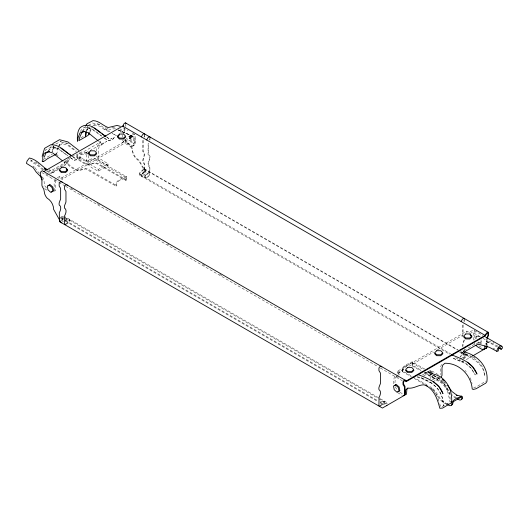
<?xml version="1.0" encoding="UTF-8"?>
<svg xmlns="http://www.w3.org/2000/svg" width="529" height="529" viewBox="0 0 529 529"><rect width="100%" height="100%" fill="white"/><g stroke="black" fill="none" stroke-linecap="round" stroke-linejoin="round"><path stroke-width="0.4" stroke-dasharray="2.65 1.98" d="M144.761 134.492L144.721 136.694L143.855 139.015M150.064 138.3L149.932 140.132M464.528 319.113L464.488 321.308L463.622 323.629M54.308 191.035C55.042 187.107 52.523 182.32 55.724 179.146M66.396 160.247C66.482 166.258 73.372 168.811 78.054 170.761L85.724 168.91L116.115 186.182L116.856 185.752C115.309 180.455 122.463 180.052 125.241 177.479L125.981 177.909L125.981 180.488L126.729 180.058L126.53 176.732L96.873 159.606C93.23 157.12 89.461 159.97 85.784 160.545L86.558 160.399L81.426 158.323L81.922 158.627L76.917 153.794M486.396 345.06L486.528 343.414L488.664 341.317L494.04 342.924M393.444 383.723L394.198 377.17L395.547 375.484M394.938 382.864L395.335 378.01L396.452 376.079M473.501 332.886L473.204 340.907M124.619 129.506L124.546 133.956M125.399 126.206L125.479 124.004M142.817 140.403L142.718 151.406C147.102 155.149 139.729 160.413 144.205 164.122L144.04 172.328L140.668 174.464L139.821 174.319L139.98 173.069L144.166 169.181L144.02 168.639L139.484 173.043L139.504 175.139L449.974 354.384M143.352 140.317L143.273 151.254L144.615 153.165A4.992 2.883 -60 0 1 144.615 155.91A6.209 3.584 -60 0 0 144.615 163.415L144.437 172.56L140.668 175.112L139.504 175.139M144.133 137.018L144.205 135.431M148.133 143.471L148.034 154.475C152.418 158.217 145.045 163.481 149.522 167.19L149.357 175.397L145.984 177.539L145.138 177.387L145.296 176.144L149.482 172.249L149.337 171.713L144.801 176.111L144.827 178.207L145.984 178.18L149.753 175.628L149.932 166.483A6.209 3.584 -60 0 1 149.932 158.978A4.992 2.883 -60 0 0 149.932 156.234L148.589 154.329L148.669 143.385M149.449 140.086L149.522 138.499M380.199 402.919L382.903 404.487L383.935 402.007L383.254 401.531L380.265 402.331M462.584 325.018L462.485 336.021L463.893 338.381M463.113 324.932L463.04 334.249M463.973 340.114L462.485 344.472L462.63 346.832M486.627 338.897L486.528 345.364M56.173 154.27L56.782 153.602L58.481 147.36M129.843 136.151L129.129 139.074L131.278 142.698L134.141 143.392L134.796 142.817L135.477 140.006L133.42 136.535L130.676 135.867L129.843 136.151L132.706 136.846L134.849 140.463L134.141 143.392M130.676 135.867L129.995 138.677L132.052 142.149L134.796 142.817M475.359 338.97L476.067 336.041L476.9 335.756L479.644 336.424M476.219 338.567L476.9 335.756M477.502 342.587L480.365 343.281L481.079 340.359M480.365 343.281L481.02 342.706L481.707 339.896L480.471 337.813M80.375 131.628C84.931 120.916 96.734 132.475 102.13 136.31M53.713 145.561L52.067 151.803L53.694 147.161L52.219 149.416L56.193 147.644L53.475 147.697L58.514 149.046L67.897 155.916M125.889 126.246L125.988 125.882M96.695 151.268L96.695 148.146L97.62 145.548L99.717 143.743L100.074 142.539L98.619 141.25M86.062 131.734L87.966 125.988M79.628 152.193L81.995 152.98L86.174 152.16L87.014 153.734C85.109 164.036 89.474 167.104 98.381 171.112L108.061 165.524L108.061 163.805L98.539 157.9L98.182 149.006L99.346 146.579L101.356 144.972L102.011 143.022L99.862 141.045M89.91 132.362L92.641 126.219M45.19 150.917L45.547 149.972L52.199 146.685L57.668 148.146L68.552 156.273M124.613 128.236L123.991 130.081L123.991 133.07M58.785 146.606L59.691 144.357L63.91 142.374L68.777 143.676M47.412 170.821L50.083 171.707L52.497 171.145L63.811 164.605L65.781 160.479L64.512 162.972L53.191 169.505L50.096 170.232L48.648 169.875M56.907 149.905L57.78 147.803M86.716 131.027L88.198 127.588L86.935 129.856L90.069 128.044L87.345 128.091L92.423 129.453L101.594 136.171M441.655 364.408L440.492 366.835L440.492 374.644M99.717 143.743L100.596 141.964L84.534 151.241L81.757 151.631M65.682 219.813L66.099 218.503L65.417 218.027M63.394 166.476L67.203 163.54L69.345 159.467L65.728 164.268L60.379 167.521M89.712 131.278L92.059 126.9M56.246 180.521L55.499 181.811L55.796 190.176L54.705 191.194M461.797 353.722L459.655 352.102C471.075 355.614 484.862 362.405 484.617 376.311C484.042 363.463 471.967 358.04 461.797 353.722L462.478 352.559M48.099 151.486L51.22 146.282M82.326 131.397L85.592 126.061M67.408 159.454C66.37 165.471 74.298 168.467 78.801 170.331L85.301 168.427L88.012 169.101L116.856 185.752M58.653 145.706L59.691 144.357M65.735 221.248L66.667 218.371L66.363 217.479L65.563 217.32M48.622 150.871L51.234 147.789L54.725 146.03M463.411 358.007L464.528 356.07L464.528 351.58M82.445 131.509L85.605 128.216L88.065 126.795M42.783 170.014L38.128 165.914L30.821 161.424L32.223 160.036M485.04 344.273L488.664 341.317M122.523 140.139L125.102 143.346L129.757 146.03L132.329 146.579L133.963 145.045L133.665 136.68L118.43 130.061M132.329 146.579L135.45 144.186L135.556 141.137L134.802 134.518L132.091 132.951M121.842 143.081L129.314 136.184L132.548 134.32L134.802 134.518M407.158 365.599L399.686 372.489L396.452 374.36M460.051 356.566L463.788 353.26L463.933 353.795L460.197 357.108M463.437 358.523L467.173 355.21L460.924 351.606M463.583 359.065L467.319 355.752L467.173 355.21M101.356 144.972L106.673 141.395L91.12 149.925M59.711 167.924L51.253 173.076L49.666 173.168L53.522 172.361L59.162 168.996M464.197 350.39L475.478 343.665L479.334 342.858L481.529 343.87M88.528 125.327L92.568 122.993L99.161 124.546L109.787 131.661M92.978 125.552L96.43 123.555L100.636 124.679M93.997 125.783L95.293 125.036L99.994 126.292L103.869 129.063L109.463 132.032M43.239 159.434L52.252 154.23M80.877 137.811L84.362 135.801M67.996 158.945L76.064 154.455L81.116 159.341L86.624 161.57L86.029 161.55C89.573 160.975 93.183 158.343 96.695 160.684L125.75 177.46M57.264 177.784L59.85 176.289L62.085 177.579L131.549 137.474L131.549 139.193L62.085 179.298L59.85 178.008L58.56 178.756M131.549 137.474L129.314 136.184L129.314 137.904L132.548 136.039M88.508 155.374L88.859 163.487L98.381 169.392L108.061 163.805M61.463 220.196L63.249 219.165M61.463 220.844L63.249 219.813M62.197 221.995L63.394 221.314M65.589 223.952L68.565 222.233L69.484 220.461L68.803 219.985L65.814 220.785M66.185 224.256L69.206 222.339L70.053 220.322L69.755 219.436L68.949 219.277L65.212 220.276M397.451 371.206L399.686 372.489L399.686 374.208L397.451 372.925L397.451 371.206L466.915 331.101L469.15 332.391L472.384 330.519L474.163 330.446L482.984 335.545M397.451 372.925L404.54 368.832M408.791 366.372L433.601 352.049M437.146 350.006L462.663 335.274M424.741 369.077L412.144 361.81C408.388 364.091 400.784 365.552 402.271 371.57L403.019 371.14L412.164 376.423M403.019 371.14C401.471 365.843 408.626 365.44 411.397 362.868L412.144 363.297L412.144 365.876L412.885 365.446L422.03 370.723M397.1 375.702L399.686 374.208M422.321 375.021L427.161 372.231M427.855 371.827L430.619 370.234L439.381 375.292M423.709 375.94L427.855 373.547M380.034 405.498L383.016 403.779L387.592 402.939L65.153 216.778M461.03 358.735L463.807 356.943L463.973 353.332M380.034 406.146L383.657 403.885L384.504 401.868L384.199 400.982L383.399 400.823L380.411 401.623M460.435 359.727L459.271 359.753L462.663 361.71L463.821 361.036L463.318 361.155M466.241 359.641L471.716 356.48M432.537 379.71L437.377 376.919M432.861 381.872L439.778 377.885M442.145 406.741L448.837 402.88M88.25 151.492L85.374 153.06L86.789 152.868L79.39 153.741L81.724 154.686L84.977 154.408L87.345 153.509M55.882 144L60.293 141.666L61.252 141.924M59.341 145.396L62.772 143.855L67.441 145.105L75.786 151.373M473.481 388.041L477.409 386.276L486.144 380.959M53.522 172.361L51.253 173.076L46.301 171.257M63.632 216.209L59.896 217.207L64.908 220.097M60.498 217.717L63.487 216.916M64.816 217.525L61.827 218.325L61.681 219.026L64.67 218.226M382.903 404.487L386.639 403.482L387.321 403.964M111.903 127.542L116.347 127.284M115.461 128.805L111.645 128.964L108.842 130.121L103.869 129.063M429.7 380.88L430.461 380.906M431.479 382.672L429.7 382.599L420.939 377.541M50.096 170.232L50.586 170.272L49.012 169.908M133.817 145.72L131.245 145.171L126.596 142.486L124.533 139.921M476.067 336.041L478.93 336.735M478.276 342.038L481.02 342.706M60.293 141.666L66.601 143.359L76.493 151.221M118.139 129.843L133.665 136.68L118.37 130.061M105.562 127.601L108.2 128.626M497.941 346.217L492.823 343.579L485.853 341.423L492.043 344.121L497.32 347.123M55.677 153.165L56.782 153.602M417.15 376.694C431.413 380.146 443.679 390.237 443.434 405.994L442.879 400.936L442.938 401.392C441.239 387.836 430.765 381.072 418.426 377.594L416.991 376.886M78.894 153.509L81.724 154.686M472.747 356.943L475.545 358.12M440.28 378.486L428.926 373.481M119.885 128.884L121.3 129.526L123.614 133.89M465.348 353.623L470.598 356.01M456.606 397.801L452.136 394.865M455.859 398.231L452.586 396.188M447.481 403.858C438.759 401.2 437.622 390.243 429.753 386.573M446.734 404.288L444.499 403.224L440.333 400.096L435.321 393.04M425.151 372.085C439.288 376.774 451.052 385.72 450.126 402.133L447.263 389.787L444.241 384.305L439.533 380.133L426.989 374.267L424.661 372.495M112.26 133.52L116.459 135.741L112.452 133.295M123.264 127.859L128.018 130.603M480.286 336.801L472.384 332.238L469.15 334.11L469.15 332.391M483.003 338.368L485.04 339.545L487.13 342.197M129.314 137.904L131.549 139.193M493.068 348.102L494.985 349.206M478.897 345.887L483.552 348.571M144.02 168.639L458.061 349.953M144.166 169.181L457.492 350.079M460.356 351.732L467.319 355.752M140.165 174.583L450.629 353.828M455.694 357.69L458.557 359.336M108.061 165.524L99.3 160.466L97.521 158.488L96.695 155.956M96.873 159.606L97.455 159.95M126.53 176.732L125.981 176.422C122.232 178.703 114.628 180.164 116.115 186.182M126.729 180.058L97.885 163.401L95.174 162.727L88.667 164.631C83.886 162.694 77.333 160.128 76.89 154.19M125.981 180.488L97.138 163.831L94.427 163.157L87.926 165.061C83.013 163.15 76.573 160.426 76.064 154.455M438.415 376.972L439.837 377.792M411.906 362.848L423.954 369.797M433.165 375.114L443.09 381.224M424.847 372.35L443.276 383.261L450.49 393.325M412.144 365.876L421.289 371.153M424.099 372.78L442.535 383.69L450.199 394.396M412.865 376.827L426.936 384.947M402.271 371.57L411.417 376.853M414.233 378.473L424.079 384.16M35.423 161.881L37.347 162.992M45.699 173.757L49.944 176.21M70.899 188.304L73.048 189.547M80.203 193.674L82.345 194.917M97.369 203.586L99.518 204.829M133.136 224.236L134.571 225.063M150.309 234.149L151.737 234.975M167.475 244.061L168.903 244.887M202.528 264.302L204.677 265.538M219.694 274.214L221.843 275.45M396.221 376.126L398.344 377.349M41.87 172.606L58.137 181.996M58.845 182.406L64.902 185.897M65.616 186.314L378.228 366.795M380.364 368.032L402.291 380.688M399.904 392.26L403.23 394.178M46.777 190.103L45.448 189.336L43.385 186.77M397.755 392.736L402.404 395.421M65.371 217.796L377.984 398.284M378.698 398.694L387.096 403.541M65.622 220.514L378.235 400.995M380.344 402.212L383.049 403.779M60.471 218.325L64.763 220.805M65.477 221.221L378.09 401.703M37.916 163.395L39.067 164.202M32.957 166.093L34.603 167.25M106.56 136.859L108.498 138.261L112.082 138.294L110.951 138.975L109.159 139.041L105.912 136.687M72.625 156.432L74.563 157.834L78.252 157.933L77.016 158.548L75.224 158.614L72.625 156.729M104.22 138.095L107.976 140.648L112.227 140.02L114.872 136.661L112.518 139.517L107.976 140.648L104.729 138.241M70.383 157.741L74.047 160.227L78.292 159.593L80.957 156.234L78.603 159.097L74.047 160.227L69.167 156.749M55.988 154.058L58.957 156.247M431.631 388.61L432.662 389.39M43.676 169.597L37.883 164.559L30.186 159.798L30.821 161.424M64.478 161.16L67.203 163.54M465.064 370.512L466.228 371.543M444.049 381.502L445.887 383.135M430.765 387.783L432.53 389.344M63.652 161.887L64.796 162.906M39.688 173.36L36.957 170.834L35.152 167.633M86.174 152.16L88.039 154.104M443.56 381.74L446.661 385.978M433.053 389.82L433.833 390.68M46.426 187.835L44.363 185.262L43.96 179.88L42.214 176.137M433.707 390.389L436.941 395.752L439.288 402.344M125.201 139.431L126.405 141.521L130.068 144.761A9.8 8.001 60 0 1 132.448 148.887A11.34 9.258 60 0 0 138.948 160.142L146.136 172.249L146.599 173.803L146.136 174.828L143.154 176.547L141.435 176.25L141.408 174.153L145.951 169.756L146.097 170.292L141.904 174.186L142.089 175.701L145.574 173.862L145.574 172.573L138.948 161.087L135.285 157.84L133.017 154.256L131.681 148.682L130.213 145.964L126.405 142.46L124.639 139.749M474.163 330.446L474.989 332.027L474.692 340.048M474.182 342.957L474.837 344.326M395.368 386.719L396.671 389.45M120.149 130.623L121.796 134.062M462.333 360.844L462.663 361.71M470.347 377.799L472.093 383.538M439.738 403.812L440.855 407.482M412.686 362.12L412.885 365.446M122.126 134.75L122.298 137.057M487.083 339.182L487.083 346.535M466.915 331.101L466.915 332.82M464.528 348.591L464.528 350.833M463.973 320.045L463.973 321.268M432.305 374.843L432.305 379.531M430.818 372.423L430.818 378.671M430.619 370.234L430.619 371.953M98.381 169.392L98.381 171.112M62.085 177.579L62.085 179.298M59.85 176.289L59.85 178.008M464.528 339.797A4.992 2.883 -60 0 1 464.383 340.524A6.209 3.584 -60 0 0 463.04 346.125M460.151 360.804L452.368 358.021L466.102 363.82L471.147 368.29L475.306 374.968L470.955 367.939L465.487 363.086L460.151 360.804"/><path stroke-width="0.79" d="M403.693 395.302L404.983 395.189L405.386 390.263L407.7 388.061C413.592 389.106 418.432 384.669 424.093 384.834C433.965 388.312 437.476 399.091 439.83 408.309L442.667 408.071L451.581 402.688C452.586 392.736 448.691 382.328 440.168 376.708C436.385 374.221 431.228 374.248 427.829 371.358L428.563 372.773M484.908 345.92L484.637 349.2L482.058 349.431L477.409 346.746L475.869 345.292M486.33 345.88L486.131 348.34L484.842 348.459M86.062 131.734L85.566 136.819L86.121 132.402M42.135 156.32L44.568 148.332L50.791 144.741C59.427 144.245 65.193 151.889 71.977 155.962M464.528 352.545L465.189 351.415L476.503 344.882L478.917 344.313L489.358 347.282L496.777 351.276L497.412 348.915L499.621 345.953L501.915 346.316L502.55 347.943L501.148 349.338L498.596 347.864M44.383 157.126L45.699 153.179L49.534 151.492M89.17 134.505L89.665 133.077M89.189 132.627L88.145 135.331L78.874 140.681L79.813 136.991L81.737 132.858L84.157 131.463M486.892 338.223L488.016 335.148L487.837 332.933A1.785 1.032 -60 0 0 486.68 333.561L485.159 336.041L406.378 381.521L405.829 381.647L404.864 380.794A1.785 1.032 -60 0 0 403.706 381.508L403.521 383.928L405.009 386.454L405.009 393.92A3.161 1.825 60 0 1 404.361 395.368L382.401 408.044L59.479 221.605L59.301 212.671A6.209 3.584 -60 0 0 59.301 205.166A4.992 2.883 -60 0 1 59.301 202.415L60.643 198.964L60.643 188.39L59.195 186.069L59.155 183.92A1.58 0.913 -60 0 1 60.273 181.989L61.291 181.586L62.567 182.379M487.414 338.163L488.531 335.194L488.578 332.992A1.58 0.913 -60 0 0 487.46 332.344L486.435 333.125L485.159 335.393L406.378 380.88L405.102 380.086L404.083 380.483A1.58 0.913 -60 0 0 402.966 382.421L403.012 384.57L404.454 386.891L404.454 394.244A3.161 1.825 60 0 1 403.799 395.692M441.16 377.084L441.986 375.504L441.986 367.695L442.826 365.05L444.922 363.251C459.132 363.02 471.081 374.949 472.218 389L473.323 389.437L476.06 388.769L485.761 383.168L486.905 381.594C488.862 366.895 477.575 355.012 463.92 351.838L463.219 350.846L463.873 352.36M123.588 125.525L122.622 126.729L123.898 123.819L124.917 123.039A1.58 0.913 -60 0 1 126.034 123.68M86.002 125.399L86.968 123.812L93.025 120.612C99.075 120.791 102.864 125.671 108.207 127.562L117.041 125.439L120.301 126.312M52.001 144.979L53.105 143.405L59.513 139.702L67.943 141.931L78.742 150.335M407.859 388.26L406.874 389.404L406.477 394.33L405.188 394.442M451.7 405.207L452.56 404.268L453.373 401.617L461.01 397.206L461.883 397.709L461.685 399.005L460.825 399.937L459.589 400.003L457.354 398.939M461.572 399.507L462.425 398.575L462.3 396.466L456.706 395.163L457.294 395.527L451.898 391.473L447.587 385.403M67.692 170.517L65.51 172.599L61.304 172.547L59.268 170.417M89.394 152.617L88.303 153.655L90.333 155.784L94.546 155.837L96.728 153.754M119.514 134.816L117.339 136.899L119.369 139.028L123.581 139.074L125.757 136.991M413.916 370.406L411.741 372.489L407.528 372.442L405.498 370.313M442.952 353.65L440.769 355.726L436.564 355.68L434.527 353.551M141.349 136.899L142.625 134.63L143.65 133.85A1.58 0.913 -60 0 1 144.761 134.492M146.665 139.967L147.941 137.699L148.966 136.918A1.58 0.913 -60 0 1 150.077 137.566M461.116 321.513L462.392 319.245L463.411 318.465A1.58 0.913 -60 0 1 464.528 319.113M386.401 405.736L386.911 405.267M61.642 222.854L60.524 221.677L53.634 209.398A11.34 9.258 60 0 0 47.134 198.137A9.8 8.001 60 0 1 44.753 194.017L43.775 189.223L42.571 187.134A3.161 1.825 60 0 1 41.917 184.932L41.917 177.579L40.468 175.258L40.422 173.109A1.58 0.913 -60 0 1 41.54 171.171L42.565 170.774L43.841 171.568L122.622 126.081L485.159 335.393L485.159 336.041M472.364 356.103L486.429 347.983A3.161 1.825 60 0 0 487.083 346.535M47.921 185.692L50.07 184.548L52.933 187.16L53.641 190.909L51.498 192.053M394.151 385.581L396.294 384.444L399.157 387.049L399.871 390.799L397.722 391.943M55.519 154.561L47.564 158.66L43.993 161.299L42.856 161.643L42.095 161.008M429.284 372.277L431.38 371.662L432.305 373.282M67.884 185.448L66.608 184.654L65.589 185.057A1.58 0.913 -60 0 0 64.472 186.988L64.512 189.137L65.96 191.458L65.96 202.032L64.617 205.483A4.992 2.883 -60 0 0 64.617 208.234A6.209 3.584 -60 0 1 64.617 215.739L64.472 223.952L64.796 224.68L65.589 224.6M461.579 396.082C457.896 398.125 451.416 399.408 451.812 404.698L450.959 405.637L449.716 405.697L447.481 404.639M496.777 351.276L498.179 351.051L498.814 348.69L499.707 347.613L500.52 347.705L501.148 349.338M59.479 221.605L60.273 221.532M380.034 406.146L379.247 406.219L378.923 405.498L379.068 397.286A6.209 3.584 -60 0 0 379.068 389.78A4.992 2.883 -60 0 1 379.068 387.03L380.411 383.578L380.411 373.005L378.962 370.684L378.923 368.534A1.58 0.913 -60 0 1 380.034 366.604L381.059 366.2L381.852 366.954M47.438 169.544L44.297 168.824L47.193 169.525M451.409 354.78C461.586 358.669 472.913 362.874 476.999 374.069L472.754 366.947L467.325 362.14M417.474 374.36C427.591 378.268 438.997 382.381 442.998 393.596L438.878 386.573L433.416 381.726M485.701 337.112L501.915 346.316M125.479 122.887L488.426 332.437M426.195 385.376L427.597 386.19M43.841 171.568L406.378 380.88L406.378 381.521M105.912 136.389C98.573 131.893 88.998 120.037 79.978 127.846C77.201 131.681 77.194 136.72 77.446 141.269L78.133 137.454L79.919 133.083L83.113 131.245L88.012 132.561L98.05 140.74M100.722 132.918L94.109 128.111M102.024 133.857L105.264 136.211M71.329 155.784L60.855 148.18M46.327 169.115C40.892 165.18 36.263 159.302 29.379 157.999L27.085 161.008L26.45 163.368L33.188 167.594L36.144 172.018L40.336 176.269L42.115 179.992M442.304 379.313L443.943 380.549M62.455 160.816L52.755 152.927L47.888 151.625L44.006 153.41L42.723 157.609L42.856 161.643M469.95 334.758L471.98 336.887L469.805 338.963L465.593 338.917L463.563 336.788M66.165 168.923L67.183 169.988M451.554 401.544L451.581 402.688M486.528 346.859A3.161 1.825 60 0 1 485.873 348.307M61.536 167.567L59.446 169.564L61.39 171.601L65.431 171.654L67.52 169.657L65.57 167.614L61.536 167.567M90.565 150.805L88.475 152.802L90.426 154.838L94.46 154.891L96.549 152.894L94.605 150.851L90.565 150.805M119.6 134.042L117.511 136.039L119.455 138.082L123.495 138.129L125.585 136.132L123.634 134.088L119.6 134.042M407.76 367.457L405.67 369.454L407.621 371.497L411.655 371.543L413.744 369.546L411.793 367.503L407.76 367.457M436.789 350.694L434.699 352.691L436.65 354.734L440.69 354.78L442.78 352.783L440.829 350.74L436.789 350.694M465.824 333.931L463.735 335.928L465.685 337.971L469.719 338.018L471.808 336.021L469.864 333.978L465.824 333.931M49.356 185.137L47.293 186.228L47.98 189.825L50.724 192.325L52.781 191.233L52.1 187.636L49.356 185.137M395.58 385.026L393.523 386.124L394.204 389.721L396.948 392.22L399.005 391.123L398.324 387.526L395.58 385.026"/></g></svg>
